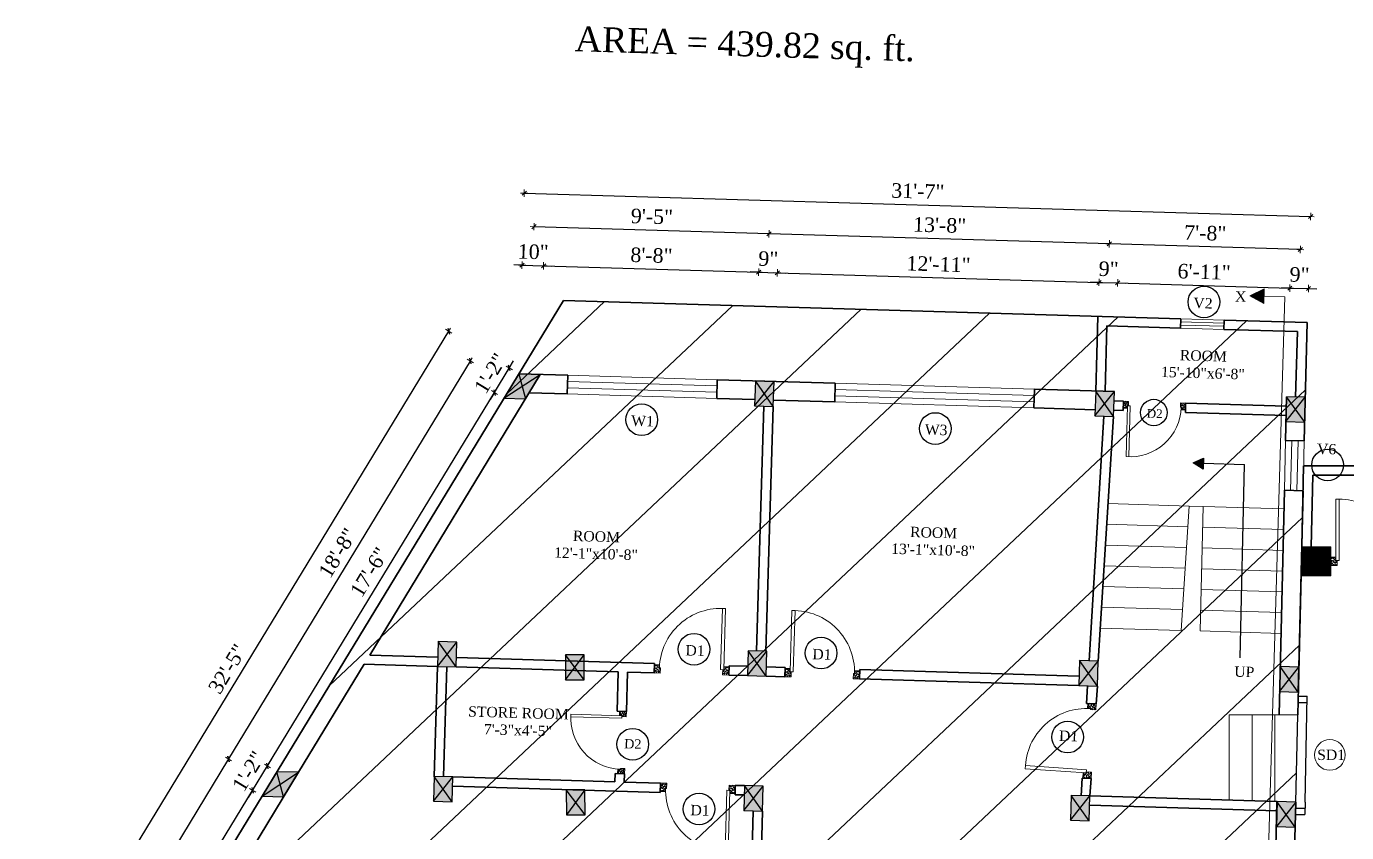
# Model space of a CAD drawing. Header units: inches. Extents: x 4069 to 291496, y -47643 to 12535.
# Drawn here: x 131821 to 132457, y -21261 to -20873 of the extents above; entities that cross this region are included whole.
import ezdxf

# ---------------------------------------------------------------- set-up
doc = ezdxf.new("R2010")
doc.units = ezdxf.units.IN
doc.header["$LTSCALE"] = 5
doc.header["$MEASUREMENT"] = 0
for name, color, linetype, lineweight in [('A-WALL', 7, 'Continuous', 9), ('Dimension', 7, 'Continuous', 18), ('DOOR', 62, 'Continuous', 0), ('Dw', 2, 'Continuous', 18), ('tefriş', 30, 'Continuous', 9)]:
    doc.layers.add(name, color=color, linetype=linetype, lineweight=lineweight)
doc.layers.add('dim line', color=7, linetype='Continuous', lineweight=15, true_color=0xfab2b2)
doc.layers.add('TEXT', color=6, linetype='Continuous')
doc.layers.add('WALL', color=7, linetype='Continuous')
doc.styles.add('ordinary', font='times.ttf')
doc.dimstyles.new('Copy of 96', dxfattribs={"dimtxt": 7, "dimasz": 4, "dimexe": 0.5, "dimexo": 0.5, "dimgap": 3, "dimtad": 1, "dimdec": 1, "dimzin": 11, "dimdsep": 46, "dimlunit": 4, "dimtxsty": 'ordinary', "dimblk": 'OBLIQUE', "dimcen": 0.09, "dimse1": 1, "dimse2": 1, "dimclrt": 6, "dimazin": 0, "dimtfac": 1, "dimtdec": 1, "dimtix": 1, "dimtmove": 2, "dimatfit": 3, "dimldrblk": 'leader', "dimfxl": 0.5, "dimfxlon": 1, "dimtolj": 1, "dimtzin": 0, "dimarcsym": 0})

# ---------------------------------------------------------------- blocks, each defined once
blk = doc.blocks.new('C1a')
at = {"color": 1, "ltscale": 5}
for p, q in [((18657.75, 4625.76), (18648.75, 4625.76)), ((18648.75, 4625.76), (18648.82, 4613.76)), ((18657.82, 4613.76), (18657.75, 4625.76)), ((18648.82, 4613.76), (18657.82, 4613.76))]:
    blk.add_line(p, q, dxfattribs=at)
blk = doc.blocks.new('c2a')
at = {"color": 1, "ltscale": 5}
for p, q in [((18091.63, 4625.76), (18084.82, 4613.76)), ((18101.98, 4625.76), (18091.63, 4625.76)), ((18095.17, 4613.76), (18101.98, 4625.76)), ((18084.82, 4613.76), (18095.17, 4613.76))]:
    blk.add_line(p, q, dxfattribs=at)
blk = doc.blocks.new('A$C27B36B59')
at = {"layer": 'DOOR'}
for p, q in [((0, 4), (0, 0)), ((2.5, 4), (0, 4)), ((0, 0), (3, 0)), ((2.5, 2.5), (2.5, 4)), ((3, 2.5), (2.5, 2.5)), ((3, 0), (3, 2.5))]:
    blk.add_line(p, q, dxfattribs=at)
for centre, radius, start, end in [((-1.4, -0.54), 4.75, 22.14107, 72.83803), ((1.34, 2.09), 1.64, 45.13802, 144.89476), ((2.21, 0.3), 2.49, 83.31492, 152.65798), ((0.13, 0.37), 2.05, 349.48753, 93.68048), ((1.96, -0.47), 2.01, 58.74475, 166.49498), ((-0.06, 0.32), 1.13, 343.54197, 86.94698), ((2.08, -0.4), 1.17, 38.28162, 160.15192)]:
    blk.add_arc(centre, radius, start, end, dxfattribs=at)
blk = doc.blocks.new('D2')
at = {"layer": 'DOOR'}
for p, q in [((74473.95, 24047.59), (74473.95, 24018.09)), ((74473.95, 24047.59), (74475.45, 24047.59)), ((74475.45, 24047.59), (74475.45, 24018.13))]:
    blk.add_line(p, q, dxfattribs=at)
blk.add_arc((74473.95, 24047.59), 29.5, 180, 272.9146, dxfattribs=at)
at = {"layer": 'DOOR', "xscale": -1, "rotation": 180}
blk.add_blockref('A$C27B36B59', (74441.95, 24050.09), dxfattribs=at)
at = {"layer": 'DOOR', "rotation": 180}
blk.add_blockref('A$C27B36B59', (74477.95, 24050.09), dxfattribs=at)
blk = doc.blocks.new('x-x')
at = {"ltscale": 5}
for points in [[(11364.03, -701.52), (11364.03, -694.51), (11357.15, -698.09)], [(11364.03, -1135.52), (11364.03, -1128.51), (11357.15, -1132.09)]]:
    blk.add_hatch(color=256, dxfattribs=at).paths.add_polyline_path(points)
for p, q in [((11364.03, -694.51), (11357.15, -698.09)), ((11357.15, -698.09), (11364.03, -701.52)), ((11364.03, -701.52), (11364.03, -694.51)), ((11374.13, -698.09), (11364.03, -698.09)), ((11374.13, -698.09), (11374.13, -1132.09)), ((11364.03, -1128.51), (11357.15, -1132.09)), ((11364.03, -1135.52), (11364.03, -1128.51)), ((11357.15, -1132.09), (11364.03, -1135.52)), ((11374.13, -1132.09), (11364.03, -1132.09))]:
    blk.add_line(p, q, dxfattribs=at)
at = {"layer": 'A-WALL', "color": 1, "ltscale": 5}
blk.add_line((11374.13, -1120.09), (11374.13, -1132.09), dxfattribs=at)
at = {"layer": 'TEXT', "style": 'ordinary'}
for p in [(11350.08, -700.97), (11350.08, -1134.1)]:
    blk.add_text('X', height=5, dxfattribs=at).set_placement(p)
blk = doc.blocks.new('oblique')
at = {"color": 0, "lineweight": -2}
blk.add_line((0.25, 0.25), (-0.25, -0.25), dxfattribs=at)
at = {"layer": 'dim line', "lineweight": 9}
for p, q in [((-0.4375, 0), (0.4375, 0)), ((0, 0.4375), (0, -0.4375))]:
    blk.add_line(p, q, dxfattribs=at)
blk = doc.blocks.new('*D3503')
at = {"layer": 'A-WALL', "color": 0, "lineweight": -2, "ltscale": 50, "transparency": 16777216}
blk.add_line((131859.12, -21357.8), (131930.21, -21240.87), dxfattribs=at)
at = {"layer": 'Defpoints', "color": 0, "ltscale": 50, "transparency": 16777216}
for p in [(131930.21, -21240.87), (131934.78, -21243.65), (131863.68, -21360.58)]:
    blk.add_point(p, dxfattribs=at)
at = {"layer": 'A-WALL', "color": 0, "lineweight": -2, "ltscale": 50, "transparency": 16777216, "xscale": 4, "yscale": 4, "zscale": 4}
for p, rotation in [((131930.21, -21240.87), 58.7014709225079), ((131859.12, -21357.8), 238.7014709225079)]:
    blk.add_blockref('oblique', p, dxfattribs=dict(at, rotation=rotation))
at = {"layer": 'A-WALL', "color": 6, "ltscale": 50, "transparency": 16777216, "insert": (131889.06, -21295.93), "char_height": 7, "attachment_point": 5, "rotation": 58.70147, "style": 'ordinary'}
blk.add_mtext('\\A1;11\'-5"', dxfattribs=at)
blk = doc.blocks.new('_OBLIQUE')
at = {"color": 0, "linetype": 'ByBlock'}
blk.add_line((-0.5, -0.5), (0.5, 0.5), dxfattribs=at)
blk = doc.blocks.new('leader')
at = {"layer": 'Dimension'}
for p, q in [((0, -4.33), (0, 4.33)), ((-4.42, 0), (4.42, 0))]:
    blk.add_line(p, q, dxfattribs=at)
blk = doc.blocks.new('*D3504')
at = {"layer": 'A-WALL', "color": 0, "lineweight": -2, "ltscale": 50, "transparency": 16777216}
for p, q in [((131937.38, -21229.08), (131939.46, -21225.66)), ((131930.21, -21240.87), (131937.38, -21229.08)), ((131930.21, -21240.87), (131928.13, -21244.29))]:
    blk.add_line(p, q, dxfattribs=at)
at = {"layer": 'Defpoints', "color": 0, "ltscale": 50, "transparency": 16777216}
for p in [(131937.38, -21229.08), (131941.94, -21231.86), (131934.78, -21243.65)]:
    blk.add_point(p, dxfattribs=at)
at = {"layer": 'A-WALL', "color": 0, "lineweight": -2, "ltscale": 50, "transparency": 16777216, "xscale": 4, "yscale": 4, "zscale": 4}
for p, rotation in [((131937.38, -21229.08), 238.7014709225079), ((131930.21, -21240.87), 58.70147092250794)]:
    blk.add_blockref('oblique', p, dxfattribs=dict(at, rotation=rotation))
at = {"layer": 'A-WALL', "color": 6, "ltscale": 50, "transparency": 16777216, "insert": (131928.24, -21231.6), "char_height": 7, "attachment_point": 5, "rotation": 58.70147, "style": 'ordinary'}
blk.add_mtext('\\A1;1\'-2"', dxfattribs=at)
blk = doc.blocks.new('*D3505')
at = {"layer": 'A-WALL', "color": 0, "lineweight": -2, "ltscale": 50, "transparency": 16777216}
blk.add_line((131937.38, -21229.08), (132046.7, -21049.26), dxfattribs=at)
at = {"layer": 'Defpoints', "color": 0, "ltscale": 50, "transparency": 16777216}
for p in [(132046.7, -21049.26), (132051.27, -21052.04), (131941.94, -21231.86)]:
    blk.add_point(p, dxfattribs=at)
at = {"layer": 'A-WALL', "color": 0, "lineweight": -2, "ltscale": 50, "transparency": 16777216, "xscale": 4, "yscale": 4, "zscale": 4}
for p, rotation in [((132046.7, -21049.26), 58.7014709225079), ((131937.38, -21229.08), 238.7014709225079)]:
    blk.add_blockref('oblique', p, dxfattribs=dict(at, rotation=rotation))
at = {"layer": 'A-WALL', "color": 6, "ltscale": 50, "transparency": 16777216, "insert": (131986.43, -21135.76), "char_height": 7, "attachment_point": 5, "rotation": 58.70147, "style": 'ordinary'}
blk.add_mtext('\\A1;17\'-6"', dxfattribs=at)
blk = doc.blocks.new('*D3506')
at = {"layer": 'A-WALL', "color": 0, "lineweight": -2, "ltscale": 50, "transparency": 16777216}
for p, q in [((132053.87, -21037.47), (132055.95, -21034.05)), ((132046.7, -21049.26), (132053.87, -21037.47)), ((132046.7, -21049.26), (132044.63, -21052.68))]:
    blk.add_line(p, q, dxfattribs=at)
at = {"layer": 'Defpoints', "color": 0, "ltscale": 50, "transparency": 16777216}
for p in [(132053.87, -21037.47), (132058.44, -21040.25), (132051.27, -21052.04)]:
    blk.add_point(p, dxfattribs=at)
at = {"layer": 'A-WALL', "color": 0, "lineweight": -2, "ltscale": 50, "transparency": 16777216, "xscale": 4, "yscale": 4, "zscale": 4}
for p, rotation in [((132053.87, -21037.47), 238.7014709225079), ((132046.7, -21049.26), 58.70147092250794)]:
    blk.add_blockref('oblique', p, dxfattribs=dict(at, rotation=rotation))
at = {"layer": 'A-WALL', "color": 6, "ltscale": 50, "transparency": 16777216, "insert": (132044.73, -21039.99), "char_height": 7, "attachment_point": 5, "rotation": 58.70147, "style": 'ordinary'}
blk.add_mtext('\\A1;1\'-2"', dxfattribs=at)
blk = doc.blocks.new('*D3507')
at = {"layer": 'A-WALL', "color": 0, "lineweight": -2, "ltscale": 50, "transparency": 16777216}
blk.add_line((132035.07, -21034.12), (131918.58, -21225.72), dxfattribs=at)
at = {"layer": 'Defpoints', "color": 0, "ltscale": 50, "transparency": 16777216}
for p in [(132054.85, -21046.14), (131918.58, -21225.72), (131938.36, -21237.75)]:
    blk.add_point(p, dxfattribs=at)
at = {"layer": 'A-WALL', "color": 0, "lineweight": -2, "ltscale": 50, "transparency": 16777216, "xscale": 4, "yscale": 4, "zscale": 4}
for p, rotation in [((132035.07, -21034.12), 58.70147092222712), ((131918.58, -21225.72), 238.7014709222271)]:
    blk.add_blockref('oblique', p, dxfattribs=dict(at, rotation=rotation))
at = {"layer": 'A-WALL', "color": 6, "ltscale": 50, "transparency": 16777216, "insert": (131971.22, -21126.51), "char_height": 7, "attachment_point": 5, "rotation": 58.70147, "style": 'ordinary'}
blk.add_mtext('\\A1;18\'-8"', dxfattribs=at)
blk = doc.blocks.new('*D3450')
at = {"layer": 'A-WALL', "color": 0, "lineweight": -2, "ltscale": 50, "transparency": 16777216}
blk.add_line((131918.58, -21225.72), (131840.32, -21354.45), dxfattribs=at)
at = {"layer": 'Defpoints', "color": 0, "ltscale": 50, "transparency": 16777216}
for p in [(131938.36, -21237.75), (131840.32, -21354.45), (131860.1, -21366.47)]:
    blk.add_point(p, dxfattribs=at)
at = {"layer": 'A-WALL', "color": 0, "lineweight": -2, "ltscale": 50, "transparency": 16777216, "xscale": 4, "yscale": 4, "zscale": 4}
for p, rotation in [((131918.58, -21225.72), 58.70147092250794), ((131840.32, -21354.45), 238.7014709225079)]:
    blk.add_blockref('oblique', p, dxfattribs=dict(at, rotation=rotation))
at = {"layer": 'A-WALL', "color": 6, "ltscale": 50, "transparency": 16777216, "insert": (131873.83, -21286.67), "char_height": 7, "attachment_point": 5, "rotation": 58.70147, "style": 'ordinary'}
blk.add_mtext('\\A1;12\'-7"', dxfattribs=at)
blk = doc.blocks.new('*D3451')
at = {"layer": 'A-WALL', "color": 0, "lineweight": -2, "ltscale": 50, "transparency": 16777216}
blk.add_line((131822.74, -21351.83), (132024.66, -21019.71), dxfattribs=at)
at = {"layer": 'Defpoints', "color": 0, "ltscale": 50, "transparency": 16777216}
for p in [(132024.66, -21019.71), (132058.44, -21040.25), (131856.52, -21372.37)]:
    blk.add_point(p, dxfattribs=at)
at = {"layer": 'A-WALL', "color": 0, "lineweight": -2, "ltscale": 50, "transparency": 16777216, "xscale": 4, "yscale": 4, "zscale": 4}
for p, rotation in [((132024.66, -21019.71), 58.701470922218), ((131822.74, -21351.83), 238.701470922218)]:
    blk.add_blockref('oblique', p, dxfattribs=dict(at, rotation=rotation))
at = {"layer": 'A-WALL', "color": 6, "ltscale": 50, "transparency": 16777216, "insert": (131918.1, -21182.36), "char_height": 7, "attachment_point": 5, "rotation": 58.70147, "style": 'ordinary'}
blk.add_mtext('\\A1;32\'-5"', dxfattribs=at)
blk = doc.blocks.new('*D3452')
at = {"layer": 'A-WALL', "color": 0, "lineweight": -2, "ltscale": 50, "transparency": 16777216}
for p, q in [((132060, -20987.9), (132056, -20987.78)), ((132060, -20987.9), (132070.35, -20988.21)), ((132070.35, -20988.21), (132074.34, -20988.33))]:
    blk.add_line(p, q, dxfattribs=at)
at = {"layer": 'Defpoints', "color": 0, "ltscale": 50, "transparency": 16777216}
for p in [(132070.35, -20988.21), (132058.44, -21040.25), (132068.78, -21040.56)]:
    blk.add_point(p, dxfattribs=at)
at = {"layer": 'A-WALL', "color": 0, "lineweight": -2, "ltscale": 50, "transparency": 16777216, "xscale": 4, "yscale": 4, "zscale": 4}
for p, rotation in [((132060, -20987.9), 358.2899854279795), ((132070.35, -20988.21), 178.2899854279795)]:
    blk.add_blockref('oblique', p, dxfattribs=dict(at, rotation=rotation))
at = {"layer": 'A-WALL', "color": 6, "ltscale": 50, "transparency": 16777216, "insert": (132065.37, -20981.49), "char_height": 7, "attachment_point": 5, "rotation": 358.28999, "style": 'ordinary'}
blk.add_mtext('\\A1;10"', dxfattribs=at)
blk = doc.blocks.new('*D3453')
at = {"layer": 'A-WALL', "color": 0, "lineweight": -2, "ltscale": 50, "transparency": 16777216}
blk.add_line((132070.35, -20988.21), (132173.95, -20991.3), dxfattribs=at)
at = {"layer": 'Defpoints', "color": 0, "ltscale": 50, "transparency": 16777216}
for p in [(132173.95, -20991.3), (132068.78, -21040.56), (132172.39, -21043.65)]:
    blk.add_point(p, dxfattribs=at)
at = {"layer": 'A-WALL', "color": 0, "lineweight": -2, "ltscale": 50, "transparency": 16777216, "xscale": 4, "yscale": 4, "zscale": 4}
for p, rotation in [((132070.35, -20988.21), 178.2899854279597), ((132173.95, -20991.3), 358.2899854279598)]:
    blk.add_blockref('oblique', p, dxfattribs=dict(at, rotation=rotation))
at = {"layer": 'A-WALL', "color": 6, "ltscale": 50, "transparency": 16777216, "insert": (132122.34, -20983.2), "char_height": 7, "attachment_point": 5, "rotation": 358.28999, "style": 'ordinary'}
blk.add_mtext('\\A1;8\'-8"', dxfattribs=at)
blk = doc.blocks.new('*D3454')
at = {"layer": 'A-WALL', "color": 0, "lineweight": -2, "ltscale": 50, "transparency": 16777216}
for p, q in [((132173.95, -20991.3), (132169.95, -20991.18)), ((132173.95, -20991.3), (132182.95, -20991.57)), ((132182.95, -20991.57), (132186.94, -20991.69))]:
    blk.add_line(p, q, dxfattribs=at)
at = {"layer": 'Defpoints', "color": 0, "ltscale": 50, "transparency": 16777216}
for p in [(132182.95, -20991.57), (132172.39, -21043.65), (132181.38, -21043.92)]:
    blk.add_point(p, dxfattribs=at)
at = {"layer": 'A-WALL', "color": 0, "lineweight": -2, "ltscale": 50, "transparency": 16777216, "xscale": 4, "yscale": 4, "zscale": 4}
for p, rotation in [((132173.95, -20991.3), 358.2899854279598), ((132182.95, -20991.57), 178.2899854279597)]:
    blk.add_blockref('oblique', p, dxfattribs=dict(at, rotation=rotation))
at = {"layer": 'A-WALL', "color": 6, "ltscale": 50, "transparency": 16777216, "insert": (132178.64, -20984.87), "char_height": 7, "attachment_point": 5, "rotation": 358.28999, "style": 'ordinary'}
blk.add_mtext('\\A1;9"', dxfattribs=at)
blk = doc.blocks.new('*D3455')
at = {"layer": 'A-WALL', "color": 0, "lineweight": -2, "ltscale": 50, "transparency": 16777216}
blk.add_line((132182.95, -20991.57), (132337.88, -20996.19), dxfattribs=at)
at = {"layer": 'Defpoints', "color": 0, "ltscale": 50, "transparency": 16777216}
for p in [(132337.88, -20996.19), (132181.38, -21043.92), (132336.31, -21048.54)]:
    blk.add_point(p, dxfattribs=at)
at = {"layer": 'A-WALL', "color": 0, "lineweight": -2, "ltscale": 50, "transparency": 16777216, "xscale": 4, "yscale": 4, "zscale": 4}
for p, rotation in [((132182.95, -20991.57), 178.2899854279597), ((132337.88, -20996.19), 358.2899854279598)]:
    blk.add_blockref('oblique', p, dxfattribs=dict(at, rotation=rotation))
at = {"layer": 'A-WALL', "color": 6, "ltscale": 50, "transparency": 16777216, "insert": (132260.6, -20987.38), "char_height": 7, "attachment_point": 5, "rotation": 358.28999, "style": 'ordinary'}
blk.add_mtext('\\A1;12\'-11"', dxfattribs=at)
blk = doc.blocks.new('*D3456')
at = {"layer": 'A-WALL', "color": 0, "lineweight": -2, "ltscale": 50, "transparency": 16777216}
for p, q in [((132337.88, -20996.19), (132333.88, -20996.07)), ((132337.88, -20996.19), (132346.87, -20996.46)), ((132346.87, -20996.46), (132350.87, -20996.58))]:
    blk.add_line(p, q, dxfattribs=at)
at = {"layer": 'Defpoints', "color": 0, "ltscale": 50, "transparency": 16777216}
for p in [(132346.87, -20996.46), (132336.31, -21048.54), (132345.31, -21048.81)]:
    blk.add_point(p, dxfattribs=at)
at = {"layer": 'A-WALL', "color": 0, "lineweight": -2, "ltscale": 50, "transparency": 16777216, "xscale": 4, "yscale": 4, "zscale": 4}
for p, rotation in [((132337.88, -20996.19), 358.2899854279598), ((132346.87, -20996.46), 178.2899854279597)]:
    blk.add_blockref('oblique', p, dxfattribs=dict(at, rotation=rotation))
at = {"layer": 'A-WALL', "color": 6, "ltscale": 50, "transparency": 16777216, "insert": (132342.57, -20989.76), "char_height": 7, "attachment_point": 5, "rotation": 358.28999, "style": 'ordinary'}
blk.add_mtext('\\A1;9"', dxfattribs=at)
blk = doc.blocks.new('*D3457')
at = {"layer": 'A-WALL', "color": 0, "lineweight": -2, "ltscale": 50, "transparency": 16777216}
blk.add_line((132346.87, -20996.46), (132429.84, -20998.94), dxfattribs=at)
at = {"layer": 'Defpoints', "color": 0, "ltscale": 50, "transparency": 16777216}
for p in [(132429.84, -20998.94), (132345.31, -21048.81), (132428.27, -21051.29)]:
    blk.add_point(p, dxfattribs=at)
at = {"layer": 'A-WALL', "color": 0, "lineweight": -2, "ltscale": 50, "transparency": 16777216, "xscale": 4, "yscale": 4, "zscale": 4}
for p, rotation in [((132346.87, -20996.46), 178.2899854279597), ((132429.84, -20998.94), 358.2899854279598)]:
    blk.add_blockref('oblique', p, dxfattribs=dict(at, rotation=rotation))
at = {"layer": 'A-WALL', "color": 6, "ltscale": 50, "transparency": 16777216, "insert": (132388.55, -20991.14), "char_height": 7, "attachment_point": 5, "rotation": 358.28999, "style": 'ordinary'}
blk.add_mtext('\\A1;6\'-11"', dxfattribs=at)
blk = doc.blocks.new('*D3458')
at = {"layer": 'A-WALL', "color": 0, "lineweight": -2, "ltscale": 50, "transparency": 16777216}
for p, q in [((132429.84, -20998.94), (132425.84, -20998.82)), ((132429.84, -20998.94), (132438.83, -20999.21)), ((132438.83, -20999.21), (132442.83, -20999.33))]:
    blk.add_line(p, q, dxfattribs=at)
at = {"layer": 'Defpoints', "color": 0, "ltscale": 50, "transparency": 16777216}
for p in [(132438.83, -20999.21), (132428.27, -21051.29), (132437.27, -21051.56)]:
    blk.add_point(p, dxfattribs=at)
at = {"layer": 'A-WALL', "color": 0, "lineweight": -2, "ltscale": 50, "transparency": 16777216, "xscale": 4, "yscale": 4, "zscale": 4}
for p, rotation in [((132429.84, -20998.94), 358.2899854279598), ((132438.83, -20999.21), 178.2899854279597)]:
    blk.add_blockref('oblique', p, dxfattribs=dict(at, rotation=rotation))
at = {"layer": 'A-WALL', "color": 6, "ltscale": 50, "transparency": 16777216, "insert": (132434.53, -20992.51), "char_height": 7, "attachment_point": 5, "rotation": 358.28999, "style": 'ordinary'}
blk.add_mtext('\\A1;9"', dxfattribs=at)
blk = doc.blocks.new('*D3459')
at = {"layer": 'A-WALL', "color": 0, "lineweight": -2, "ltscale": 50, "transparency": 16777216}
blk.add_line((132434.89, -20980.4), (132342.93, -20977.66), dxfattribs=at)
at = {"layer": 'Defpoints', "color": 0, "ltscale": 50, "transparency": 16777216}
for p in [(132342.93, -20977.66), (132340.81, -21048.68), (132432.77, -21051.42)]:
    blk.add_point(p, dxfattribs=at)
at = {"layer": 'A-WALL', "color": 0, "lineweight": -2, "ltscale": 50, "transparency": 16777216, "xscale": 4, "yscale": 4, "zscale": 4}
for p, rotation in [((132342.93, -20977.66), 178.2899854279555), ((132434.89, -20980.4), 358.2899854279555)]:
    blk.add_blockref('oblique', p, dxfattribs=dict(at, rotation=rotation))
at = {"layer": 'A-WALL', "color": 6, "ltscale": 50, "transparency": 16777216, "insert": (132389.11, -20972.46), "char_height": 7, "attachment_point": 5, "rotation": 358.28999, "style": 'ordinary'}
blk.add_mtext('\\A1;7\'-8"', dxfattribs=at)
blk = doc.blocks.new('*D3460')
at = {"layer": 'A-WALL', "color": 0, "lineweight": -2, "ltscale": 50, "transparency": 16777216}
blk.add_line((132342.93, -20977.66), (132179, -20972.77), dxfattribs=at)
at = {"layer": 'Defpoints', "color": 0, "ltscale": 50, "transparency": 16777216}
for p in [(132179, -20972.77), (132176.88, -21043.78), (132340.81, -21048.68)]:
    blk.add_point(p, dxfattribs=at)
at = {"layer": 'A-WALL', "color": 0, "lineweight": -2, "ltscale": 50, "transparency": 16777216, "xscale": 4, "yscale": 4, "zscale": 4}
for p, rotation in [((132179, -20972.77), 178.2899854279597), ((132342.93, -20977.66), 358.2899854279598)]:
    blk.add_blockref('oblique', p, dxfattribs=dict(at, rotation=rotation))
at = {"layer": 'A-WALL', "color": 6, "ltscale": 50, "transparency": 16777216, "insert": (132261.16, -20968.65), "char_height": 7, "attachment_point": 5, "rotation": 358.28999, "style": 'ordinary'}
blk.add_mtext('\\A1;13\'-8"', dxfattribs=at)
blk = doc.blocks.new('*D3461')
at = {"layer": 'A-WALL', "color": 0, "lineweight": -2, "ltscale": 50, "transparency": 16777216}
blk.add_line((132179, -20972.77), (132065.73, -20969.38), dxfattribs=at)
at = {"layer": 'Defpoints', "color": 0, "ltscale": 50, "transparency": 16777216}
for p in [(132065.73, -20969.38), (132063.61, -21040.4), (132176.88, -21043.78)]:
    blk.add_point(p, dxfattribs=at)
at = {"layer": 'A-WALL', "color": 0, "lineweight": -2, "ltscale": 50, "transparency": 16777216, "xscale": 4, "yscale": 4, "zscale": 4}
for p, rotation in [((132065.73, -20969.38), 178.2899854279597), ((132179, -20972.77), 358.2899854279598)]:
    blk.add_blockref('oblique', p, dxfattribs=dict(at, rotation=rotation))
at = {"layer": 'A-WALL', "color": 6, "ltscale": 50, "transparency": 16777216, "insert": (132122.56, -20964.51), "char_height": 7, "attachment_point": 5, "rotation": 358.28999, "style": 'ordinary'}
blk.add_mtext('\\A1;9\'-5"', dxfattribs=at)
blk = doc.blocks.new('*D3462')
at = {"layer": 'A-WALL', "color": 0, "lineweight": -2, "ltscale": 50, "transparency": 16777216}
blk.add_line((132061.04, -20953.22), (132439.87, -20964.53), dxfattribs=at)
at = {"layer": 'Defpoints', "color": 0, "ltscale": 50, "transparency": 16777216}
for p in [(132439.87, -20964.53), (132058.44, -21040.25), (132437.27, -21051.56)]:
    blk.add_point(p, dxfattribs=at)
at = {"layer": 'A-WALL', "color": 0, "lineweight": -2, "ltscale": 50, "transparency": 16777216, "xscale": 4, "yscale": 4, "zscale": 4}
for p, rotation in [((132061.04, -20953.22), 178.2899854279597), ((132439.87, -20964.53), 358.2899854279598)]:
    blk.add_blockref('oblique', p, dxfattribs=dict(at, rotation=rotation))
at = {"layer": 'A-WALL', "color": 6, "ltscale": 50, "transparency": 16777216, "insert": (132250.65, -20952.31), "char_height": 7, "attachment_point": 5, "rotation": 358.28999, "style": 'ordinary'}
blk.add_mtext('\\A1;31\'-7"', dxfattribs=at)

msp = doc.modelspace()

# ---------------------------------------------------------------- hatches: boundary and pattern name
at = {"layer": 'A-WALL', "ltscale": 5}
h = msp.add_hatch(dxfattribs=at)
h.set_pattern_fill('ANSI31', color=256)
h.set_pattern_definition([(45, (108013.48338, -22776.31467), (-0.08838834765, 0.08838834765), [])])
h.paths.add_polyline_path([(132435.5614, -21137.59353), (132449.5614, -21137.59353), (132449.5614, -21123.59353), (132435.5614, -21123.59353)])
at = {"layer": 'WALL', "linetype": 'ByBlock', "ltscale": 5, "true_color": 0xf8991e}
h = msp.add_hatch(dxfattribs=at)
h.set_pattern_fill('ANSI31', color=30, scale=350, angle=-1.71001457)
h.set_pattern_definition([(43.29, (125502.7, -17903.716), (-29.99899, 31.8453), [])])
h.paths.add_polyline_path([(131835.00906, -21407.74277), (132079.94389, -21004.87244), (132438.23225, -21015.56887), (132428.4074, -21425.45823)])
h = msp.add_hatch(color=30, dxfattribs=at)
h.dxf.hatch_style = 1
h.paths.add_polyline_path([(132060.02553, -21046.29651), (132061.61364, -21052.34659), (132068.78247, -21040.55527)])
h.paths.add_polyline_path([(132060.02553, -21046.29651), (132068.78247, -21040.55527), (132058.43742, -21040.24642)])
h.paths.add_polyline_path([(132058.43742, -21040.24642), (132051.2686, -21052.03775), (132060.02553, -21046.29651)])
h.paths.add_polyline_path([(132060.02553, -21046.29651), (132051.2686, -21052.03775), (132061.61364, -21052.34659)])
h = msp.add_hatch(color=30, dxfattribs=at)
h.dxf.hatch_style = 1
h.paths.add_polyline_path([(132176.70552, -21049.7799), (132172.02847, -21055.64294), (132181.02447, -21055.91151)])
h.paths.add_polyline_path([(132181.02447, -21055.91151), (132181.38256, -21043.91686), (132176.70552, -21049.7799)])
h.paths.add_polyline_path([(132176.70552, -21049.7799), (132181.38256, -21043.91686), (132172.38657, -21043.64829)])
h.paths.add_polyline_path([(132172.38657, -21043.64829), (132172.02847, -21055.64294), (132176.70552, -21049.7799)])
h = msp.add_hatch(color=30, dxfattribs=at)
h.dxf.hatch_style = 1
h.paths.add_polyline_path([(132340.63248, -21054.67382), (132335.95544, -21060.53686), (132344.95143, -21060.80543)])
h.paths.add_polyline_path([(132344.95143, -21060.80543), (132345.30952, -21048.81077), (132340.63248, -21054.67382)])
h.paths.add_polyline_path([(132340.63248, -21054.67382), (132345.30952, -21048.81077), (132336.31353, -21048.5422)])
h.paths.add_polyline_path([(132336.31353, -21048.5422), (132335.95544, -21060.53686), (132340.63248, -21054.67382)])
h = msp.add_hatch(color=30, dxfattribs=at)
h.dxf.hatch_style = 1
h.paths.add_polyline_path([(132436.98432, -21063.553), (132432.6284, -21057.42029), (132427.98816, -21063.28443)])
h.paths.add_polyline_path([(132436.98432, -21063.553), (132437.26864, -21051.55614), (132432.6284, -21057.42029)])
h.paths.add_polyline_path([(132437.26864, -21051.55614), (132428.27247, -21051.28757), (132432.6284, -21057.42029)])
h.paths.add_polyline_path([(132432.6284, -21057.42029), (132428.27247, -21051.28757), (132427.98816, -21063.28443)])
at = {"layer": 'WALL', "linetype": 'ByBlock', "ltscale": 5}
msp.add_hatch(color=2, dxfattribs=at).paths.add_polyline_path([(132383.33523, -21083.12581), (132388.2659, -21080.86936), (132388.10929, -21086.11526)])
at = {"layer": 'WALL', "linetype": 'ByBlock', "ltscale": 5, "true_color": 0xf8991e}
h = msp.add_hatch(color=30, dxfattribs=at)
h.dxf.hatch_style = 1
h.paths.add_polyline_path([(132023.9714, -21175.27806), (132019.29436, -21181.1411), (132028.29035, -21181.40967)])
h.paths.add_polyline_path([(132028.29035, -21181.40967), (132028.64844, -21169.41501), (132023.9714, -21175.27806)])
h.paths.add_polyline_path([(132023.9714, -21175.27806), (132028.64844, -21169.41501), (132019.65245, -21169.14645)])
h.paths.add_polyline_path([(132019.65245, -21169.14645), (132019.29436, -21181.1411), (132023.9714, -21175.27806)])
h = msp.add_hatch(color=30, dxfattribs=at)
h.dxf.hatch_style = 1
h.paths.add_polyline_path([(132089.97438, -21187.64803), (132085.4374, -21181.64803), (132080.97421, -21187.64803)])
h.paths.add_polyline_path([(132089.97438, -21187.64803), (132089.90058, -21175.64803), (132085.4374, -21181.64803)])
h.paths.add_polyline_path([(132089.90058, -21175.64803), (132080.90041, -21175.64803), (132085.4374, -21181.64803)])
h.paths.add_polyline_path([(132085.4374, -21181.64803), (132080.90041, -21175.64803), (132080.97421, -21187.64803)])
h = msp.add_hatch(color=30, dxfattribs=at)
h.dxf.hatch_style = 1
h.paths.add_polyline_path([(132173.25623, -21179.73484), (132168.57919, -21185.59789), (132177.57518, -21185.86646)])
h.paths.add_polyline_path([(132177.57518, -21185.86646), (132177.93327, -21173.8718), (132173.25623, -21179.73484)])
h.paths.add_polyline_path([(132173.25623, -21179.73484), (132177.93327, -21173.8718), (132168.93728, -21173.60323)])
h.paths.add_polyline_path([(132168.93728, -21173.60323), (132168.57919, -21185.59789), (132173.25623, -21179.73484)])
h = msp.add_hatch(color=30, dxfattribs=at)
h.dxf.hatch_style = 1
h.paths.add_polyline_path([(132332.79865, -21184.49786), (132328.1216, -21190.36091), (132337.1176, -21190.62948)])
h.paths.add_polyline_path([(132337.1176, -21190.62948), (132337.47569, -21178.63482), (132332.79865, -21184.49786)])
h.paths.add_polyline_path([(132332.79865, -21184.49786), (132337.47569, -21178.63482), (132328.4797, -21178.36625)])
h.paths.add_polyline_path([(132328.4797, -21178.36625), (132328.1216, -21190.36091), (132332.79865, -21184.49786)])
h = msp.add_hatch(color=30, dxfattribs=at)
h.dxf.hatch_style = 1
h.paths.add_polyline_path([(132433.90421, -21193.51897), (132429.54829, -21187.38625), (132424.90805, -21193.25039)])
h.paths.add_polyline_path([(132433.90421, -21193.51897), (132434.18853, -21181.52211), (132429.54829, -21187.38625)])
h.paths.add_polyline_path([(132434.18853, -21181.52211), (132425.19237, -21181.25354), (132429.54829, -21187.38625)])
h.paths.add_polyline_path([(132429.54829, -21187.38625), (132425.19237, -21181.25354), (132424.90805, -21193.25039)])
h = msp.add_hatch(color=30, dxfattribs=at)
h.dxf.hatch_style = 1
h.paths.add_polyline_path([(131943.53214, -21237.90556), (131945.12025, -21243.95565), (131952.28907, -21232.16432)])
h.paths.add_polyline_path([(131943.53214, -21237.90556), (131952.28907, -21232.16432), (131941.94402, -21231.85548)])
h.paths.add_polyline_path([(131941.94402, -21231.85548), (131934.7752, -21243.64681), (131943.53214, -21237.90556)])
h.paths.add_polyline_path([(131943.53214, -21237.90556), (131934.7752, -21243.64681), (131945.12025, -21243.95565)])
h = msp.add_hatch(color=30, dxfattribs=at)
h.dxf.hatch_style = 1
h.paths.add_polyline_path([(132022.03174, -21240.24911), (132017.3547, -21246.11215), (132026.35069, -21246.38072)])
h.paths.add_polyline_path([(132026.35069, -21246.38072), (132026.70878, -21234.38607), (132022.03174, -21240.24911)])
h.paths.add_polyline_path([(132022.03174, -21240.24911), (132026.70878, -21234.38607), (132017.71279, -21234.1175)])
h.paths.add_polyline_path([(132017.71279, -21234.1175), (132017.3547, -21246.11215), (132022.03174, -21240.24911)])
h = msp.add_hatch(color=30, dxfattribs=at)
h.dxf.hatch_style = 1
h.paths.add_polyline_path([(132171.53159, -21244.71232), (132166.85455, -21250.57536), (132175.85054, -21250.84393)])
h.paths.add_polyline_path([(132175.85054, -21250.84393), (132176.20863, -21238.84927), (132171.53159, -21244.71232)])
h.paths.add_polyline_path([(132171.53159, -21244.71232), (132176.20863, -21238.84927), (132167.21264, -21238.5807)])
h.paths.add_polyline_path([(132167.21264, -21238.5807), (132166.85455, -21250.57536), (132171.53159, -21244.71232)])
h = msp.add_hatch(color=30, dxfattribs=at)
h.dxf.hatch_style = 1
h.paths.add_polyline_path([(132090.37417, -21252.64803), (132085.83718, -21246.64803), (132081.374, -21252.64803)])
h.paths.add_polyline_path([(132090.37417, -21252.64803), (132090.30036, -21240.64803), (132085.83718, -21246.64803)])
h.paths.add_polyline_path([(132090.30036, -21240.64803), (132081.30019, -21240.64803), (132085.83718, -21246.64803)])
h.paths.add_polyline_path([(132085.83718, -21246.64803), (132081.30019, -21240.64803), (132081.374, -21252.64803)])
h = msp.add_hatch(color=30, dxfattribs=at)
h.dxf.hatch_style = 1
h.paths.add_polyline_path([(132328.88173, -21249.40989), (132324.20469, -21255.27293), (132333.20068, -21255.5415)])
h.paths.add_polyline_path([(132333.20068, -21255.5415), (132333.55877, -21243.54684), (132328.88173, -21249.40989)])
h.paths.add_polyline_path([(132328.88173, -21249.40989), (132333.55877, -21243.54684), (132324.56278, -21243.27827)])
h.paths.add_polyline_path([(132324.56278, -21243.27827), (132324.20469, -21255.27293), (132328.88173, -21249.40989)])
h = msp.add_hatch(color=30, dxfattribs=at)
h.dxf.hatch_style = 1
h.paths.add_polyline_path([(132432.36416, -21258.50195), (132428.00823, -21252.36923), (132423.36799, -21258.23338)])
h.paths.add_polyline_path([(132432.36416, -21258.50195), (132432.64847, -21246.50509), (132428.00823, -21252.36923)])
h.paths.add_polyline_path([(132432.64847, -21246.50509), (132423.65231, -21246.23652), (132428.00823, -21252.36923)])
h.paths.add_polyline_path([(132428.00823, -21252.36923), (132423.65231, -21246.23652), (132423.36799, -21258.23338)])

# ---------------------------------------------------------------- linework, layer by layer
at = {"color": 1, "ltscale": 5}
for p, q in [((132051.2686, -21052.03775), (132068.78247, -21040.55527)), ((132058.43742, -21040.24642), (132061.61364, -21052.34659)), ((132172.02847, -21055.64294), (132181.38256, -21043.91686)), ((132181.02447, -21055.91151), (132172.38657, -21043.64829)), ((132335.95544, -21060.53686), (132345.30952, -21048.81077)), ((132344.95143, -21060.80543), (132336.31353, -21048.5422)), ((132427.98816, -21063.28443), (132437.26864, -21051.55614)), ((132436.98432, -21063.553), (132428.27247, -21051.28757)), ((132341.99217, -21112.74017), (132341.65775, -21112.71896)), ((132019.29436, -21181.1411), (132028.64844, -21169.41501)), ((132028.29035, -21181.40967), (132019.65245, -21169.14645)), ((132089.97438, -21187.64803), (132080.90041, -21175.64803)), ((132080.97421, -21187.64803), (132089.90058, -21175.64803)), ((132168.57919, -21185.59789), (132177.93327, -21173.8718)), ((132177.57518, -21185.86646), (132168.93728, -21173.60323)), ((132328.1216, -21190.36091), (132337.47569, -21178.63482)), ((132337.1176, -21190.62948), (132328.4797, -21178.36625)), ((132424.90805, -21193.25039), (132434.18853, -21181.52211)), ((132433.90421, -21193.51897), (132425.19237, -21181.25354)), ((131934.7752, -21243.64681), (131952.28907, -21232.16432)), ((131945.12025, -21243.95565), (131941.94402, -21231.85548)), ((132017.3547, -21246.11215), (132026.70878, -21234.38607)), ((132026.35069, -21246.38072), (132017.71279, -21234.1175)), ((132166.85455, -21250.57536), (132176.20863, -21238.84927)), ((132175.85054, -21250.84393), (132167.21264, -21238.5807)), ((132090.37417, -21252.64803), (132081.30019, -21240.64803)), ((132090.30036, -21240.64803), (132081.374, -21252.64803)), ((132324.20469, -21255.27293), (132333.55877, -21243.54684)), ((132333.20068, -21255.5415), (132324.56278, -21243.27827)), ((132432.64847, -21246.50509), (132423.36799, -21258.23338)), ((132432.36416, -21258.50195), (132423.65231, -21246.23652))]:
    msp.add_line(p, q, dxfattribs=at)
at = {"layer": 'A-WALL', "lineweight": 30}
for p, q in [((131835.00906, -21407.74277), (132079.94389, -21004.87244)), ((132377.25937, -21013.74857), (132079.94389, -21004.87244)), ((132336.31353, -21048.5422), (132337.3878, -21012.55824)), ((132340.81153, -21048.67649), (132341.75152, -21017.19052)), ((132377.12509, -21018.24657), (132341.75152, -21017.19052)), ((132377.12509, -21018.24657), (132377.25937, -21013.74857)), ((132398.11574, -21018.87323), (132398.25002, -21014.37523)), ((132438.12159, -21015.56557), (132398.25002, -21014.37523)), ((132436.77108, -21072.55065), (132438.12159, -21015.56557)), ((132433.48931, -21019.92928), (132398.11574, -21018.87323)), ((132433.48931, -21019.92928), (132432.54932, -21051.41525)), ((131986.63969, -21175.66422), (132068.78247, -21040.55527)), ((132082.04652, -21040.95125), (132058.43742, -21040.24642)), ((132081.77796, -21049.94725), (132082.04652, -21040.95125)), ((132081.77796, -21049.94725), (132063.40585, -21049.39876)), ((132153.74589, -21052.09579), (132154.01446, -21043.0998)), ((132210.86942, -21044.79716), (132154.01446, -21043.0998)), ((132210.60085, -21053.79316), (132210.86942, -21044.79716)), ((132306.5581, -21056.65789), (132306.82667, -21047.6619)), ((132345.30952, -21048.81077), (132306.82667, -21047.6619)), ((132172.118, -21052.64428), (132153.74589, -21052.09579)), ((132176.52647, -21055.77723), (132173.00524, -21173.72468)), ((132210.60085, -21053.79316), (132181.11399, -21052.91285)), ((132349.67323, -21053.44305), (132345.17524, -21053.30877)), ((132349.67323, -21053.44305), (132349.53895, -21057.94105)), ((132379.65867, -21054.33825), (132379.52439, -21058.83624)), ((132428.19352, -21055.78722), (132379.65867, -21054.33825)), ((132427.77492, -21072.28207), (132428.27247, -21051.28757)), ((132181.02447, -21055.91151), (132177.50323, -21173.85896)), ((132336.04496, -21057.5382), (132306.5581, -21056.65789)), ((132340.27092, -21060.6657), (132333.16021, -21178.50598)), ((132344.95143, -21060.80543), (132337.47569, -21178.63482)), ((132349.53895, -21057.94105), (132345.04095, -21057.80676)), ((132428.05924, -21060.28521), (132379.52439, -21058.83624)), ((132427.77492, -21072.28207), (132436.77108, -21072.55065)), ((132435.5614, -21123.59353), (132436.48567, -21084.59353)), ((132436.48567, -21084.59353), (132499.44766, -21084.59353)), ((132440.06266, -21123.59353), (132440.88029, -21089.09353)), ((132440.88029, -21089.09353), (132503.94766, -21089.09353)), ((132424.64132, -21204.50509), (132427.2063, -21096.27488)), ((132427.2063, -21096.27488), (132436.20247, -21096.54345)), ((132434.18853, -21181.52211), (132436.20247, -21096.54345)), ((132435.5614, -21123.59353), (132433.64385, -21204.50509)), ((132433.90421, -21193.51897), (132434.92304, -21150.52909)), ((132019.42864, -21176.64311), (131986.63969, -21175.66422)), ((131952.28907, -21232.16432), (131983.95138, -21180.08596)), ((132019.29436, -21181.1411), (131983.95138, -21180.08596)), ((132017.71279, -21234.1175), (132019.29436, -21181.1411)), ((132022.21078, -21234.25178), (132023.79235, -21181.27539)), ((132028.29035, -21181.40967), (132106.32204, -21183.73925)), ((132028.42463, -21176.91167), (132123.73351, -21179.75705)), ((132123.59923, -21184.25505), (132123.73351, -21179.75705)), ((132159.5832, -21185.32932), (132159.71748, -21180.83132)), ((132159.71748, -21180.83132), (132168.71347, -21181.09989)), ((132177.70947, -21181.36846), (132186.70546, -21181.63703)), ((132186.57117, -21186.13503), (132186.70546, -21181.63703)), ((132222.55514, -21187.2093), (132222.68943, -21182.7113)), ((132222.68943, -21182.7113), (132328.25589, -21185.86291)), ((132105.75507, -21202.73079), (132106.32204, -21183.73925)), ((132110.25306, -21202.86507), (132110.82004, -21183.87353)), ((132110.82004, -21183.87353), (132123.59923, -21184.25505)), ((132159.5832, -21185.32932), (132168.57919, -21185.59789)), ((132177.57518, -21185.86646), (132186.57117, -21186.13503)), ((132222.55514, -21187.2093), (132328.1216, -21190.36091)), ((132332.43708, -21190.48974), (132331.92487, -21198.97824)), ((132337.1176, -21190.62948), (132336.54684, -21199.11622)), ((132331.92487, -21198.97824), (132336.54684, -21199.11622)), ((132110.25306, -21202.86507), (132105.75507, -21202.73079)), ((131866.86058, -21372.67763), (131952.28907, -21232.16432)), ((132104.74047, -21236.71564), (132104.85984, -21232.71743)), ((132109.35783, -21232.85171), (132104.85984, -21232.71743)), ((132109.23847, -21236.84993), (132109.35783, -21232.85171)), ((132126.59639, -21241.87014), (132026.57449, -21238.88406)), ((132104.74047, -21236.71564), (132026.70878, -21234.38607)), ((132126.73068, -21237.37215), (132109.23847, -21236.84993)), ((132126.73068, -21237.37215), (132126.59639, -21241.87014)), ((132162.71464, -21238.44642), (132162.58036, -21242.94442)), ((132167.21264, -21238.5807), (132162.71464, -21238.44642)), ((132329.7555, -21234.92951), (132329.24329, -21243.41801)), ((132329.7555, -21234.92951), (132334.12953, -21235.0601)), ((132334.12953, -21235.0601), (132333.55877, -21243.54684)), ((132167.07835, -21243.0787), (132162.58036, -21242.94442)), ((132333.55877, -21243.54684), (132423.65231, -21246.23652)), ((132420.26419, -21389.19908), (132423.65231, -21246.23652)), ((132428.4074, -21425.45823), (132432.64847, -21246.50509)), ((132171.35254, -21250.70964), (132167.80147, -21369.65665)), ((132175.85054, -21250.84393), (132172.29947, -21369.79093)), ((132333.42449, -21248.04484), (132423.51803, -21250.73451))]:
    msp.add_line(p, q, dxfattribs=at)
at = {"layer": 'A-WALL', "ltscale": 5}
for p, q in [((132411.64385, -21204.50509), (132400.64385, -21204.50509)), ((132400.64385, -21204.50509), (132400.64385, -21245.54962)), ((132422.64385, -21204.50509), (132411.64385, -21204.50509)), ((132411.64385, -21204.50509), (132411.64385, -21245.87801)), ((132433.64385, -21204.50509), (132422.64385, -21204.50509)), ((132422.64385, -21204.50509), (132422.64385, -21246.20641)), ((132424.64132, -21204.50509), (132433.64385, -21204.50509))]:
    msp.add_line(p, q, dxfattribs=at)
at = {"layer": 'A-WALL', "color": 1, "ltscale": 5}
for p, q in [((132109.23847, -21236.84993), (132109.35783, -21232.85171)), ((132167.21264, -21238.5807), (132162.71464, -21238.44642))]:
    msp.add_line(p, q, dxfattribs=at)
at = {"layer": 'A-WALL', "ltscale": 5}
msp.add_lwpolyline([(132435.5614, -21137.59353), (132449.5614, -21137.59353), (132449.5614, -21123.59353), (132435.5614, -21123.59353)], close=True, dxfattribs=at)
msp.add_circle((132449.1155, -21223.79641), 7.38406, dxfattribs=at)
at = {"layer": 'Dw', "color": 3}
for p, q in [((132398.1605, -21017.3739), (132377.16985, -21016.74724)), ((132398.20526, -21015.87456), (132377.21461, -21015.2479)), ((132398.25002, -21014.37523), (132377.25937, -21013.74857)), ((132398.11574, -21018.87323), (132377.12509, -21018.24657)), ((132082.04652, -21040.95125), (132154.01446, -21043.0998)), ((132081.86748, -21046.94858), (132153.83541, -21049.09713)), ((132081.957, -21043.94992), (132153.92494, -21046.09847)), ((132210.7799, -21047.79583), (132306.73714, -21050.66056)), ((132210.86942, -21044.79716), (132306.82667, -21047.6619)), ((132081.77796, -21049.94725), (132153.74589, -21052.09579)), ((132210.60085, -21053.79316), (132306.5581, -21056.65789)), ((132210.69037, -21050.79449), (132306.64762, -21053.65922)), ((132427.77426, -21072.30974), (132427.20565, -21096.30255)), ((132430.77342, -21072.38082), (132430.20481, -21096.37363)), ((132433.77258, -21072.4519), (132433.20396, -21096.44471)), ((132436.77174, -21072.52298), (132436.20312, -21096.51578))]:
    msp.add_line(p, q, dxfattribs=at)
at = {"layer": 'tefriş', "ltscale": 5}
for p, q in [((132381.27321, -21103.90843), (132342.29058, -21102.74463)), ((132377.47198, -21163.82167), (132381.27321, -21103.90843)), ((132381.27321, -21103.90843), (132388.01041, -21104.10956)), ((132386.58881, -21164.09461), (132388.01041, -21104.10956)), ((132426.99305, -21105.27336), (132388.01041, -21104.10956)), ((132380.64038, -21113.88275), (132341.65775, -21112.71896)), ((132426.75605, -21115.27339), (132387.77342, -21114.10959)), ((132380.00756, -21123.85708), (132341.02493, -21122.69329)), ((132426.51913, -21125.27039), (132387.5365, -21124.10659)), ((132379.37473, -21133.83141), (132340.3921, -21132.66762)), ((132426.28225, -21135.2655), (132387.29962, -21134.10171)), ((132378.73906, -21143.85059), (132339.75643, -21142.68679)), ((132426.04528, -21145.2644), (132387.06265, -21144.1006)), ((132378.10908, -21153.78007), (132339.12645, -21152.61627)), ((132425.80836, -21155.2614), (132386.82573, -21154.0976)), ((132377.47198, -21163.82167), (132338.48935, -21162.65788)), ((132425.57144, -21165.2584), (132386.58881, -21164.09461))]:
    msp.add_line(p, q, dxfattribs=at)
at = {"layer": 'TEXT'}
for centre, radius in [((132388.45182, -21005.65311), 7.64038), ((132117.67289, -21062.37269), 7.64038), ((132364.32173, -21058.89364), 6.36673), ((132259.07352, -21066.5941), 7.64038), ((132448.01583, -21084.10704), 7.64038), ((132142.83105, -21172.90427), 7.64038), ((132204.0347, -21174.73146), 7.64038), ((132322.79791, -21215.18671), 7.64038), ((132113.32393, -21218.65646), 7.64038), ((132145.25111, -21249.84998), 7.64038)]:
    msp.add_circle(centre, radius, dxfattribs=at)
at = {"layer": 'WALL', "color": 2, "linetype": 'ByBlock', "ltscale": 5}
for p, q in [((132383.33523, -21083.12581), (132388.2659, -21080.86936)), ((132388.2659, -21080.86936), (132388.10929, -21086.11526)), ((132388.10929, -21086.11526), (132383.33523, -21083.12581)), ((132388.19421, -21083.27087), (132407.99537, -21083.86202)), ((132405.90687, -21177.02386), (132407.99537, -21083.86202))]:
    msp.add_line(p, q, dxfattribs=at)
at = {"layer": 'WALL', "color": 2, "linetype": 'ByBlock'}
for p, q in [((132433.85714, -21195.50509), (132438.14466, -21195.50509)), ((132437.14721, -21246.61171), (132438.14466, -21195.50509)), ((132433.78604, -21198.50509), (132438.08611, -21198.50509)), ((132432.64847, -21246.50509), (132433.64385, -21204.50509)), ((132437.14974, -21246.50509), (132437.00754, -21252.50509)), ((132432.50628, -21252.50509), (132437.02053, -21252.50509)), ((132432.57738, -21249.50509), (132437.07864, -21249.50509))]:
    msp.add_line(p, q, dxfattribs=at)
at = {"layer": 'WALL', "color": 2, "linetype": 'ByBlock', "ltscale": 5}
for points in [[(132051.2686, -21052.03775), (132061.61364, -21052.34659), (132068.78247, -21040.55527), (132058.43742, -21040.24642)], [(132172.02847, -21055.64294), (132181.02447, -21055.91151), (132181.38256, -21043.91686), (132172.38657, -21043.64829)], [(132335.95544, -21060.53686), (132344.95143, -21060.80543), (132345.30952, -21048.81077), (132336.31353, -21048.5422)], [(132428.27247, -21051.28757), (132427.98816, -21063.28443), (132436.98432, -21063.553), (132437.26864, -21051.55614)], [(132019.29436, -21181.1411), (132028.29035, -21181.40967), (132028.64844, -21169.41501), (132019.65245, -21169.14645)], [(132080.90041, -21175.64803), (132080.97421, -21187.64803), (132089.97438, -21187.64803), (132089.90058, -21175.64803)], [(132168.57919, -21185.59789), (132177.57518, -21185.86646), (132177.93327, -21173.8718), (132168.93728, -21173.60323)], [(132328.1216, -21190.36091), (132337.1176, -21190.62948), (132337.47569, -21178.63482), (132328.4797, -21178.36625)], [(132425.19237, -21181.25354), (132424.90805, -21193.25039), (132433.90421, -21193.51897), (132434.18853, -21181.52211)], [(131934.7752, -21243.64681), (131945.12025, -21243.95565), (131952.28907, -21232.16432), (131941.94402, -21231.85548)], [(132017.3547, -21246.11215), (132026.35069, -21246.38072), (132026.70878, -21234.38607), (132017.71279, -21234.1175)], [(132166.85455, -21250.57536), (132175.85054, -21250.84393), (132176.20863, -21238.84927), (132167.21264, -21238.5807)], [(132081.30019, -21240.64803), (132081.374, -21252.64803), (132090.37417, -21252.64803), (132090.30036, -21240.64803)], [(132324.20469, -21255.27293), (132333.20068, -21255.5415), (132333.55877, -21243.54684), (132324.56278, -21243.27827)], [(132423.65231, -21246.23652), (132423.36799, -21258.23338), (132432.36416, -21258.50195), (132432.64847, -21246.50509)]]:
    msp.add_lwpolyline(points, close=True, dxfattribs=at)

# ---------------------------------------------------------------- block references
at = {"layer": 'A-WALL', "color": 1, "rotation": 358.2899854279544}
msp.add_blockref('x-x', (121079.26532, -19966.04811), dxfattribs=at)
at = {"layer": 'WALL', "color": 2, "linetype": 'ByBlock', "ltscale": 5}
for name, p, rotation in [('c2a', (113836.8243, -25124.07397), 358.2899854279544), ('C1a', (113649.79521, -25118.49036), 358.2899854279544), ('C1a', (113646.7151, -25248.45632), 358.2899854281578), ('c2a', (113720.33091, -25315.68303), 358.2899854279544), ('C1a', (113645.17505, -25313.43931), 358.2899854281289)]:
    msp.add_blockref(name, p, dxfattribs=dict(at, rotation=rotation))
at = {"layer": 'WALL', "color": 2, "linetype": 'ByBlock', "xscale": -0.8332999999984168, "yscale": 0.8333000000002357, "zscale": 0.8333}
for p, rotation in [((193786.47034, -42937.45978), 358.2899854279544), ((110226.23633, -82639.66218), 268.2899854279543)]:
    msp.add_blockref('D2', p, dxfattribs=dict(at, rotation=rotation))
at = {"layer": 'WALL', "color": 2, "linetype": 'ByBlock'}
for p, rotation in [((206927.51262, 2917.49439), 180.0000000001832), ((207349.03192, 630.7493), 178.2899854279543), ((113335.80865, 54688.82118), 266.1524916296482), ((57000.25389, -43055.33075), 358.2899854279544)]:
    msp.add_blockref('D2', p, dxfattribs=dict(at, rotation=rotation))
at = {"layer": 'WALL', "color": 2, "linetype": 'ByBlock', "xscale": -1, "rotation": 178.2899854279543}
msp.add_blockref('D2', (58432.47758, 5076.54123), dxfattribs=at)
at = {"layer": 'WALL', "color": 2, "linetype": 'ByBlock', "ltscale": 5}
for p in [(113432.15517, -25801.40721), (113432.55495, -25866.40721)]:
    msp.add_blockref('C1a', p, dxfattribs=at)

# ---------------------------------------------------------------- texts
at = {"layer": 'TEXT', "style": 'ordinary'}
for s, height, rotation, p in [('V2', 5, 358.29037351, (132383.32963, -21008.56567)), ('W1', 5, 358.29037351, (132112.5507, -21065.28526)), ('D2', 4.1665, 358.28959735, (132360.8322, -21061.34388)), ('W3', 5, 358.29037351, (132253.95133, -21069.50667)), ('V6', 5, 358.29037351, (132442.89364, -21078.78839)), ('D1', 5, 358.28959735, (132138.64344, -21175.84468)), ('D1', 5, 358.29037351, (132199.7951, -21177.67037)), ('UP', 5, 358.28959735, (132403.02665, -21186.09684)), ('D1', 5, 358.28959735, (132318.59226, -21216.98708)), ('D2', 4.5, 358.29037351, (132109.13618, -21220.60407)), ('D1', 5, 358.28959735, (132141.0635, -21252.79039))]:
    msp.add_text(s, height=height, rotation=rotation, dxfattribs=at).set_placement(p)
msp.add_text('SD1', height=5, dxfattribs=at).set_placement((132442.99798, -21226.24053))
at = {"layer": 'TEXT', "insert": (132167.0287, -20891.20058), "char_height": 12, "width": 219.8150831, "attachment_point": 8, "rotation": 358.28959735, "style": 'ordinary'}
msp.add_mtext('AREA = 439.82 sq. ft.', dxfattribs=at)
at = {"layer": 'TEXT', "char_height": 5, "attachment_point": 8, "rotation": 358.28959735, "style": 'ordinary'}
for s, insert in [('ROOM\\P15\'-10"x6\'-8"', (132387.88493, -21042.44349)), ('ROOM\\P12\'-1"x10\'-8"', (132095.53201, -21129.46461)), ('ROOM\\P13\'-1"x10\'-8"', (132257.93083, -21127.58601)), ('STORE ROOM\\P7\'-3"x4\'-5"', (132057.94427, -21214.42186))]:
    msp.add_mtext_dynamic_manual_height_columns(s, width=101.5687276, gutter_width=1720.71691, heights=[0], dxfattribs=dict(at, insert=insert))

# ---------------------------------------------------------------- dimensions: what is measured, and where the dimension line sits
at = {"layer": 'A-WALL', "ltscale": 50}
for base, p1, p2, angle, picture, middle in [((132439.86676, -20964.52909), (132058.43742, -21040.24642), (132437.26864, -21051.55614), 358.28998543, '*D3462', (132250.64723, -20952.3065)), ((132065.73011, -20969.38371), (132176.88456, -21043.78257), (132063.60994, -21040.40084), 358.28998543, '*D3461', (132122.56349, -20964.50685)), ((132179.00472, -20972.76544), (132340.81153, -21048.67649), (132176.88456, -21043.78257), 358.28998543, '*D3460', (132261.16398, -20968.65476)), ((132173.94941, -20991.29917), (132068.78247, -21040.55527), (132172.38657, -21043.64829), 178.28998543, '*D3453', (132122.34313, -20983.19502)), ((132182.9454, -20991.56774), (132172.38657, -21043.64829), (132181.38256, -21043.91686), 178.28998543, '*D3454', (132178.64348, -20984.86573)), ((132337.87637, -20996.19309), (132181.38256, -21043.91686), (132336.31353, -21048.5422), 178.28998543, '*D3455', (132260.60485, -20987.38331)), ((132346.87237, -20996.46166), (132336.31353, -21048.5422), (132345.30952, -21048.81077), 178.28998543, '*D3456', (132342.57044, -20989.75964)), ((132429.83532, -20998.93845), (132345.30952, -21048.81077), (132428.27247, -21051.28757), 178.28998543, '*D3457', (132388.54961, -20991.14241)), ((132438.83148, -20999.20703), (132428.27247, -21051.28757), (132437.26864, -21051.55614), 178.28998543, '*D3458', (132434.52947, -20992.50501)), ((132053.8729, -21037.47131), (132051.2686, -21052.03775), (132058.43742, -21040.24642), 238.70147092, '*D3506', (132044.73442, -21039.99024)), ((132046.70407, -21049.26263), (131941.94402, -21231.85548), (132051.2686, -21052.03775), 238.70147092, '*D3505', (131986.42734, -21135.75806)), ((131937.3795, -21229.08037), (131934.7752, -21243.64681), (131941.94402, -21231.85548), 238.70147092, '*D3504', (131928.24102, -21231.5993)), ((131840.31816, -21354.44631), (131938.35961, -21237.75114), (131860.09995, -21366.47312), 58.70147092, '*D3450', (131873.83355, -21286.67188)), ((131930.21068, -21240.87169), (131863.68436, -21360.57746), (131934.7752, -21243.64681), 238.70147092, '*D3503', (131889.05944, -21295.92883))]:
    dim = msp.add_linear_dim(base=base, p1=p1, p2=p2, angle=angle, dimstyle='Copy of 96', override={"dimdec": 0, "dimblk": 'oblique', "dimtdec": 0, "dimarcsym": 1}, dxfattribs=at)
    dim.commit()
    dim.dimension.update_dxf_attribs({"geometry": picture, "text_midpoint": middle})
for p1, p2, distance, picture, middle in [((132432.77055, -21051.42186), (132340.81153, -21048.67649), -71.04877, '*D3459', (132389.10728, -20972.46431)), ((132058.43742, -21040.24642), (132068.78247, -21040.55527), 52.37244, '*D3452', (132065.36856, -20981.49409)), ((131856.51553, -21372.36879), (132058.43742, -21040.24642), 39.52759, '*D3451', (131918.09543, -21182.36494)), ((132054.85301, -21046.14208), (131938.35961, -21237.75114), -23.15088, '*D3507', (131971.21871, -21126.5116))]:
    dim = msp.add_aligned_dim(p1=p1, p2=p2, distance=distance, dimstyle='Copy of 96', override={"dimdec": 0, "dimblk": 'oblique', "dimtdec": 0, "dimarcsym": 1}, dxfattribs=at)
    dim.commit()
    dim.dimension.update_dxf_attribs({"geometry": picture, "text_midpoint": middle})

doc.saveas('drawing.dxf')
